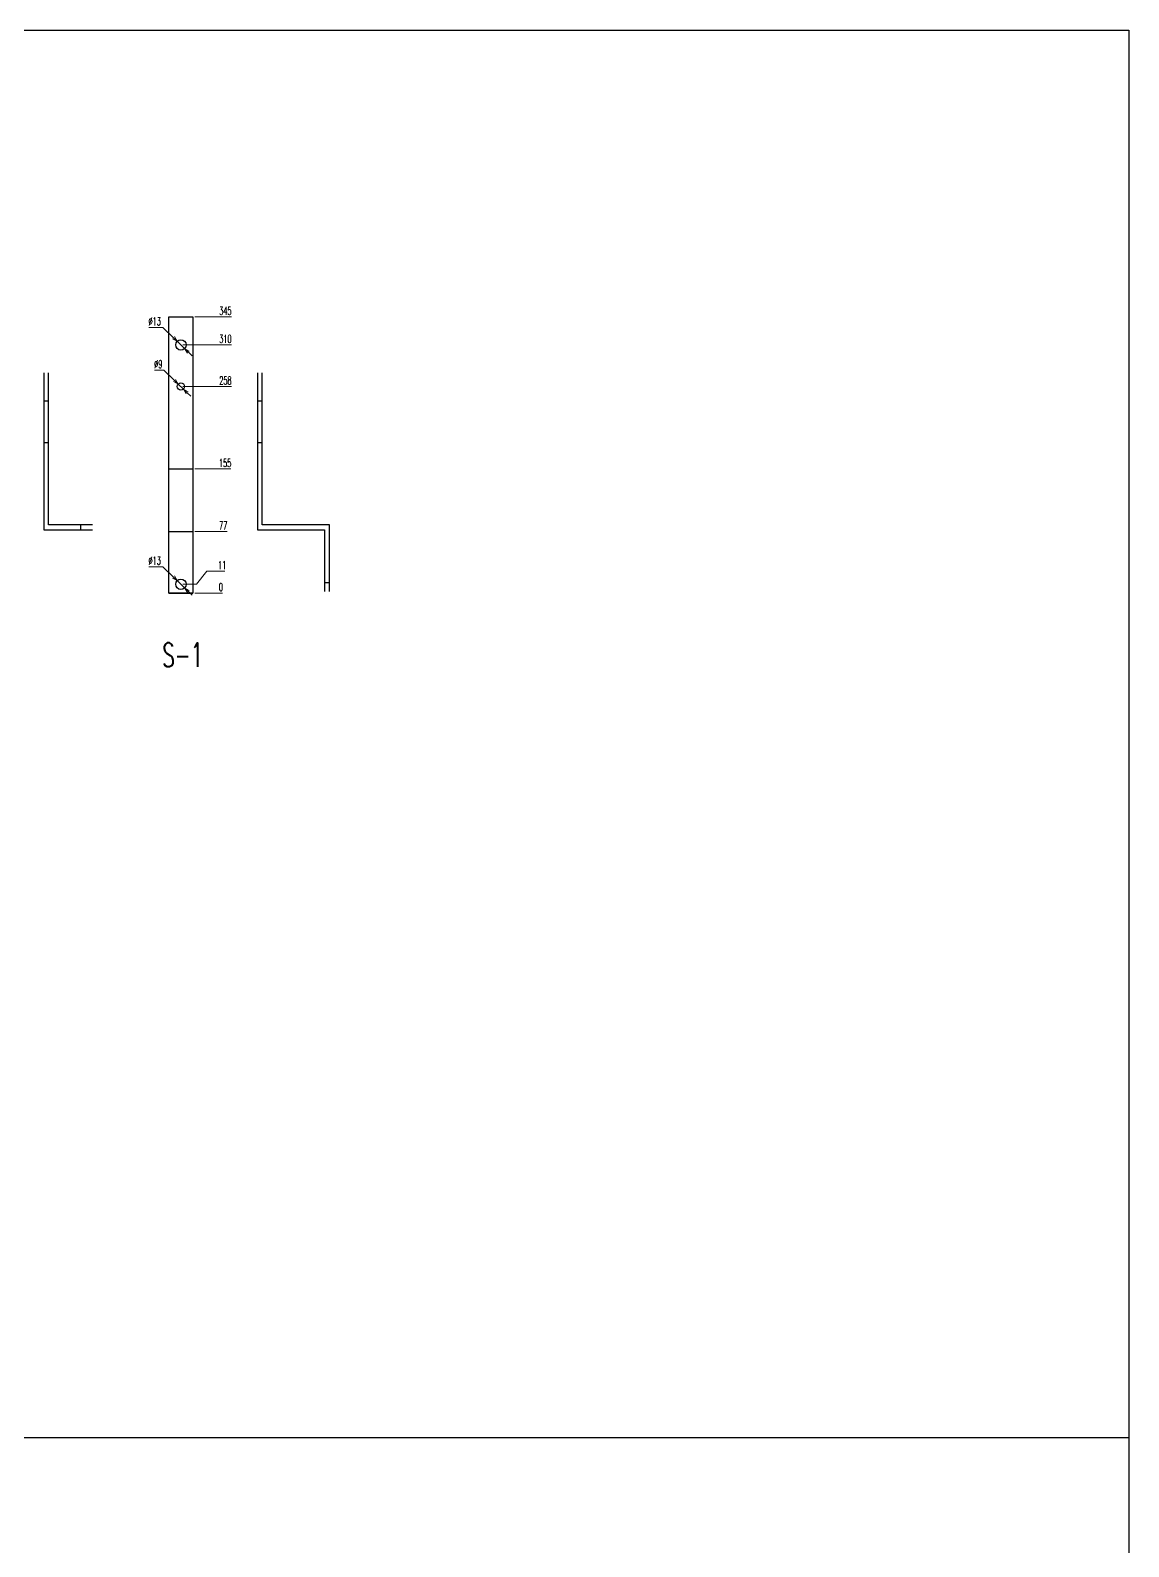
# Model space of a CAD drawing. Header units: millimetres. Extents: x 28713 to 59118, y -54378 to -19615.
# Drawn here: x 38813 to 40185, y -41258 to -39364 of the extents above; entities that cross this region are included whole.
import ezdxf
from ezdxf.enums import TextEntityAlignment as Align

# ---------------------------------------------------------------- set-up
doc = ezdxf.new("R2010")
doc.units = ezdxf.units.MM
doc.header["$LTSCALE"] = 3
doc.styles.add('Ann_w01', font='romans.shx', dxfattribs={"width": 0.6, "bigfont": 'chineset.shx'})
doc.dimstyles.new('Dim 01_SC05', dxfattribs={"dimscale": 5, "dimtxt": 2, "dimasz": 1.3, "dimexe": 0.5, "dimexo": 0.5, "dimgap": 0.5, "dimtad": 1, "dimtoh": 1, "dimdec": 1, "dimzin": 12, "dimdsep": 46, "dimtxsty": 'Ann_w01', "dimblk": 'OPEN30', "dimcen": 1.5, "dimclrd": 6, "dimclre": 6, "dimclrt": 3, "dimadec": 1, "dimazin": 3, "dimtm": 1e-09, "dimtfac": 1, "dimtdec": 1, "dimtmove": 0, "dimatfit": 3, "dimldrblk": 'OPEN30', "dimfxl": 1, "dimtolj": 1, "dimlwd": 20, "dimlwe": 20, "dimarcsym": 0})

# ---------------------------------------------------------------- blocks, each defined once
blk = doc.blocks.new('*D1047')
at = {"color": 6, "lineweight": 20, "transparency": 16777216}
blk.add_line((39018.8, -40066.8), (39053.2, -40066.8), dxfattribs=at)
at = {"layer": 'Defpoints', "color": 0, "transparency": 16777216}
for p in [(39001.3, -40066.8), (39016.3, -40066.8), (39046.7, -40066.8)]:
    blk.add_point(p, dxfattribs=at)
at = {"color": 3, "transparency": 16777216, "insert": (39051.2, -40059.3), "char_height": 10, "attachment_point": 5, "style": 'Ann_w01'}
blk.add_mtext('\\A1;0', dxfattribs=at)
blk = doc.blocks.new('_Open30')
at = {"color": 0, "linetype": 'ByBlock', "lineweight": -2}
for p, q in [((-1, 0.27), (0, 0)), ((0, 0), (-1, -0.27)), ((0, 0), (-1, 0))]:
    blk.add_line(p, q, dxfattribs=at)
blk = doc.blocks.new('*D1048')
at = {"color": 6, "lineweight": 20, "transparency": 16777216}
for p, q in [((39020.7, -40055.8), (39033.7, -40039.3)), ((39033.7, -40039.3), (39056.3, -40039.3)), ((39003.8, -40055.8), (39020.7, -40055.8))]:
    blk.add_line(p, q, dxfattribs=at)
at = {"layer": 'Defpoints', "color": 0, "transparency": 16777216}
for p in [(39046.7, -40039.3), (39001.3, -40055.8), (39001.3, -40066.8)]:
    blk.add_point(p, dxfattribs=at)
at = {"color": 3, "transparency": 16777216, "insert": (39052.8, -40031.8), "char_height": 10, "attachment_point": 5, "style": 'Ann_w01'}
blk.add_mtext('\\A1;11', dxfattribs=at)
blk = doc.blocks.new('*D1049')
at = {"color": 6, "lineweight": 20, "transparency": 16777216}
blk.add_line((39018.8, -39989.8), (39058.9, -39989.8), dxfattribs=at)
at = {"layer": 'Defpoints', "color": 0, "transparency": 16777216}
for p in [(39016.3, -39989.8), (39046.7, -39989.8), (39001.3, -40066.8)]:
    blk.add_point(p, dxfattribs=at)
at = {"color": 3, "transparency": 16777216, "insert": (39054.1, -39982.3), "char_height": 10, "attachment_point": 5, "style": 'Ann_w01'}
blk.add_mtext('\\A1;77', dxfattribs=at)
blk = doc.blocks.new('*D1050')
at = {"color": 6, "lineweight": 20, "transparency": 16777216}
blk.add_line((39018.8, -39911.8), (39063.8, -39911.8), dxfattribs=at)
at = {"layer": 'Defpoints', "color": 0, "transparency": 16777216}
for p in [(39016.3, -39911.8), (39046.7, -39911.8), (39001.3, -40066.8)]:
    blk.add_point(p, dxfattribs=at)
at = {"color": 3, "transparency": 16777216, "insert": (39056.5, -39904.3), "char_height": 10, "attachment_point": 5, "style": 'Ann_w01'}
blk.add_mtext('\\A1;155', dxfattribs=at)
blk = doc.blocks.new('*D1051')
at = {"color": 6, "lineweight": 20, "transparency": 16777216}
blk.add_line((39003.8, -39808.8), (39064.6, -39808.8), dxfattribs=at)
at = {"layer": 'Defpoints', "color": 0, "transparency": 16777216}
for p in [(39001.3, -39808.8), (39046.7, -39808.8), (39001.3, -40066.8)]:
    blk.add_point(p, dxfattribs=at)
at = {"color": 3, "transparency": 16777216, "insert": (39056.9, -39801.3), "char_height": 10, "attachment_point": 5, "style": 'Ann_w01'}
blk.add_mtext('\\A1;258', dxfattribs=at)
blk = doc.blocks.new('*D1052')
at = {"color": 6, "lineweight": 20, "transparency": 16777216}
blk.add_line((39003.8, -39756.8), (39064.6, -39756.8), dxfattribs=at)
at = {"layer": 'Defpoints', "color": 0, "transparency": 16777216}
for p in [(39001.3, -39756.8), (39046.7, -39756.8), (39001.3, -40066.8)]:
    blk.add_point(p, dxfattribs=at)
at = {"color": 3, "transparency": 16777216, "insert": (39056.9, -39749.3), "char_height": 10, "attachment_point": 5, "style": 'Ann_w01'}
blk.add_mtext('\\A1;310', dxfattribs=at)
blk = doc.blocks.new('*D1053')
at = {"color": 6, "lineweight": 20, "transparency": 16777216}
blk.add_line((39018.8, -39721.8), (39064.6, -39721.8), dxfattribs=at)
at = {"layer": 'Defpoints', "color": 0, "transparency": 16777216}
for p in [(39016.3, -39721.8), (39046.7, -39721.8), (39001.3, -40066.8)]:
    blk.add_point(p, dxfattribs=at)
at = {"color": 3, "transparency": 16777216, "insert": (39056.9, -39714.3), "char_height": 10, "attachment_point": 5, "style": 'Ann_w01'}
blk.add_mtext('\\A1;345', dxfattribs=at)
blk = doc.blocks.new('*D1054')
at = {"color": 6, "lineweight": 20, "transparency": 16777216}
for p, q in [((38961, -39734.9), (38978.6, -39734.9)), ((38978.6, -39734.9), (38991.9, -39747.8)), ((39005.9, -39761.3), (38996.6, -39752.3)), ((39010.6, -39765.9), (39015.3, -39770.4))]:
    blk.add_line(p, q, dxfattribs=at)
at = {"layer": 'Defpoints', "color": 0, "transparency": 16777216}
for p in [(38996.6, -39752.3), (39005.9, -39761.3)]:
    blk.add_point(p, dxfattribs=at)
at = {"color": 6, "lineweight": 20, "transparency": 16777216, "xscale": 6.5, "yscale": 6.5, "zscale": 6.5}
for p, rotation in [((38996.6, -39752.3), 315.9602239390259), ((39005.9, -39761.3), 135.9602239390259)]:
    blk.add_blockref('_Open30', p, dxfattribs=dict(at, rotation=rotation))
at = {"color": 3, "transparency": 16777216, "insert": (38968.5, -39727.4), "char_height": 10, "attachment_point": 5, "style": 'Ann_w01'}
blk.add_mtext('\\A1;∅13', dxfattribs=at)
blk = doc.blocks.new('*D1055')
at = {"color": 6, "lineweight": 20, "transparency": 16777216}
for p, q in [((38968.4, -39788.3), (38980, -39788.3)), ((38980, -39788.3), (38993.3, -39801.2)), ((39004.5, -39812), (38998, -39805.7)), ((39009.2, -39816.5), (39013.8, -39821))]:
    blk.add_line(p, q, dxfattribs=at)
at = {"layer": 'Defpoints', "color": 0, "transparency": 16777216}
for p in [(38998, -39805.7), (39004.5, -39812)]:
    blk.add_point(p, dxfattribs=at)
at = {"color": 6, "lineweight": 20, "transparency": 16777216, "xscale": 6.5, "yscale": 6.5, "zscale": 6.5}
for p, rotation in [((38998, -39805.7), 315.960223938927), ((39004.5, -39812), 135.960223938927)]:
    blk.add_blockref('_Open30', p, dxfattribs=dict(at, rotation=rotation))
at = {"color": 3, "transparency": 16777216, "insert": (38973, -39780.8), "char_height": 10, "attachment_point": 5, "style": 'Ann_w01'}
blk.add_mtext('\\A1;∅9', dxfattribs=at)
blk = doc.blocks.new('*D1056')
at = {"color": 6, "lineweight": 20, "transparency": 16777216}
for p, q in [((38961, -40033.9), (38978.6, -40033.9)), ((38978.6, -40033.9), (38991.9, -40046.8)), ((39005.9, -40060.3), (38996.6, -40051.3)), ((39010.6, -40064.9), (39015.3, -40069.4))]:
    blk.add_line(p, q, dxfattribs=at)
at = {"layer": 'Defpoints', "color": 0, "transparency": 16777216}
for p in [(38996.6, -40051.3), (39005.9, -40060.3)]:
    blk.add_point(p, dxfattribs=at)
at = {"color": 6, "lineweight": 20, "transparency": 16777216, "xscale": 6.5, "yscale": 6.5, "zscale": 6.5}
for p, rotation in [((38996.6, -40051.3), 315.9602239390273), ((39005.9, -40060.3), 135.9602239390273)]:
    blk.add_blockref('_Open30', p, dxfattribs=dict(at, rotation=rotation))
at = {"color": 3, "transparency": 16777216, "insert": (38968.5, -40026.4), "char_height": 10, "attachment_point": 5, "style": 'Ann_w01'}
blk.add_mtext('\\A1;∅13', dxfattribs=at)

msp = doc.modelspace()

# ---------------------------------------------------------------- linework, layer by layer
at = {"color": 1}
for p, q in [((38829.96, -39826.66), (38835.96, -39826.66)), ((38829.96, -39878.69), (38835.96, -39878.69)), ((38875.95, -39981.68), (38875.95, -39987.68))]:
    msp.add_line(p, q, dxfattribs=at)
at = {"color": 2}
for p, q in [((39096.79, -39826.66), (39102.79, -39826.66)), ((39096.79, -39878.69), (39102.79, -39878.69)), ((39180.76, -40053.68), (39187.22, -40053.68)), ((38986.25, -40066.83), (39016.25, -40066.83))]:
    msp.add_line(p, q, dxfattribs=at)
msp.add_line((37480.91, -41121.86), (40185.4, -41121.86))
msp.add_lwpolyline([(37480.91, -39363.81), (40185.4, -39363.81), (40185.4, -42362.55), (37480.91, -42362.55)], close=True)
for points in [[(38986.25, -40066.83), (38986.25, -39721.83), (39016.25, -39721.83), (39016.25, -40066.83)], [(38986.25, -40066.83), (38986.25, -39911.83), (39016.25, -39911.83), (39016.25, -40066.83)], [(38986.25, -40066.83), (38986.25, -39989.83), (39016.25, -39989.83), (39016.25, -40066.83)]]:
    msp.add_lwpolyline(points, close=True, dxfattribs=at)
at = {"color": 1}
for points in [[(38829.96, -39791.66), (38829.96, -39987.68), (38890.95, -39987.68)], [(38890.95, -39981.68), (38835.96, -39981.68), (38835.96, -39791.66)]]:
    msp.add_lwpolyline(points, dxfattribs=at)
at = {"color": 2}
for points in [[(39096.79, -39791.66), (39096.79, -39987.68), (39180.76, -39987.68), (39180.76, -40064.68)], [(39186.76, -40064.68), (39186.76, -39981.68), (39102.79, -39981.68), (39102.79, -39791.66)]]:
    msp.add_lwpolyline(points, dxfattribs=at)
for centre, radius in [((39001.25, -39756.83), 6.5), ((39001.25, -39808.83), 4.5), ((39001.25, -40055.83), 6.5)]:
    msp.add_circle(centre, radius, dxfattribs=at)

# ---------------------------------------------------------------- texts
at = {"style": 'Ann_w01', "width": 0.6}
msp.add_text('S-1', height=30, dxfattribs=at).set_placement((39003.42, -40144.15), align=Align.MIDDLE_CENTER)

# ---------------------------------------------------------------- dimensions: what is measured, and where the dimension line sits
at = {"color": 2}
for p1, p2, picture, middle in [((39005.92, -39761.35), (38996.58, -39752.31), '*D1054', (38968.53, -39734.93)), ((39004.48, -39811.96), (38998.02, -39805.7), '*D1055', (38972.97, -39788.32)), ((39005.92, -40060.35), (38996.58, -40051.31), '*D1056', (38968.53, -40033.93))]:
    dim = msp.add_diameter_dim_2p(p1=p1, p2=p2, dimstyle='Dim 01_SC05', dxfattribs=at)
    dim.commit()
    dim.dimension.update_dxf_attribs({"geometry": picture, "text_midpoint": middle, "dimtype": 163})
for feature_location, offset, origin, picture, middle in [((39016.25, -39721.83), (30.45, 0), (39001.25, -40066.83), '*D1053', (39056.92, -39714.33)), ((39001.25, -39756.83), (45.45, 0), (39001.25, -40066.83), '*D1052', (39056.92, -39749.33)), ((39001.25, -39808.83), (45.45, 0), (39001.25, -40066.83), '*D1051', (39056.92, -39801.33)), ((39016.25, -39911.83), (30.45, 0), (39001.25, -40066.83), '*D1050', (39056.49, -39904.33)), ((39016.25, -39989.83), (30.45, 0), (39001.25, -40066.83), '*D1049', (39054.06, -39982.33)), ((39001.25, -40055.83), (45.45, 16.52), (39001.25, -40066.83), '*D1048', (39052.77, -40031.8)), ((39016.25010846, -40066.82897436), (30.45233575, 0), (39001.25010846, -40066.82897436), '*D1047', (39051.20244421, -40059.32897436))]:
    dim = msp.add_ordinate_dim(feature_location=feature_location, offset=offset, dtype=0, origin=origin, dimstyle='Dim 01_SC05')
    dim.commit()
    dim.dimension.update_dxf_attribs({"geometry": picture, "text_midpoint": middle})

doc.saveas('drawing.dxf')
